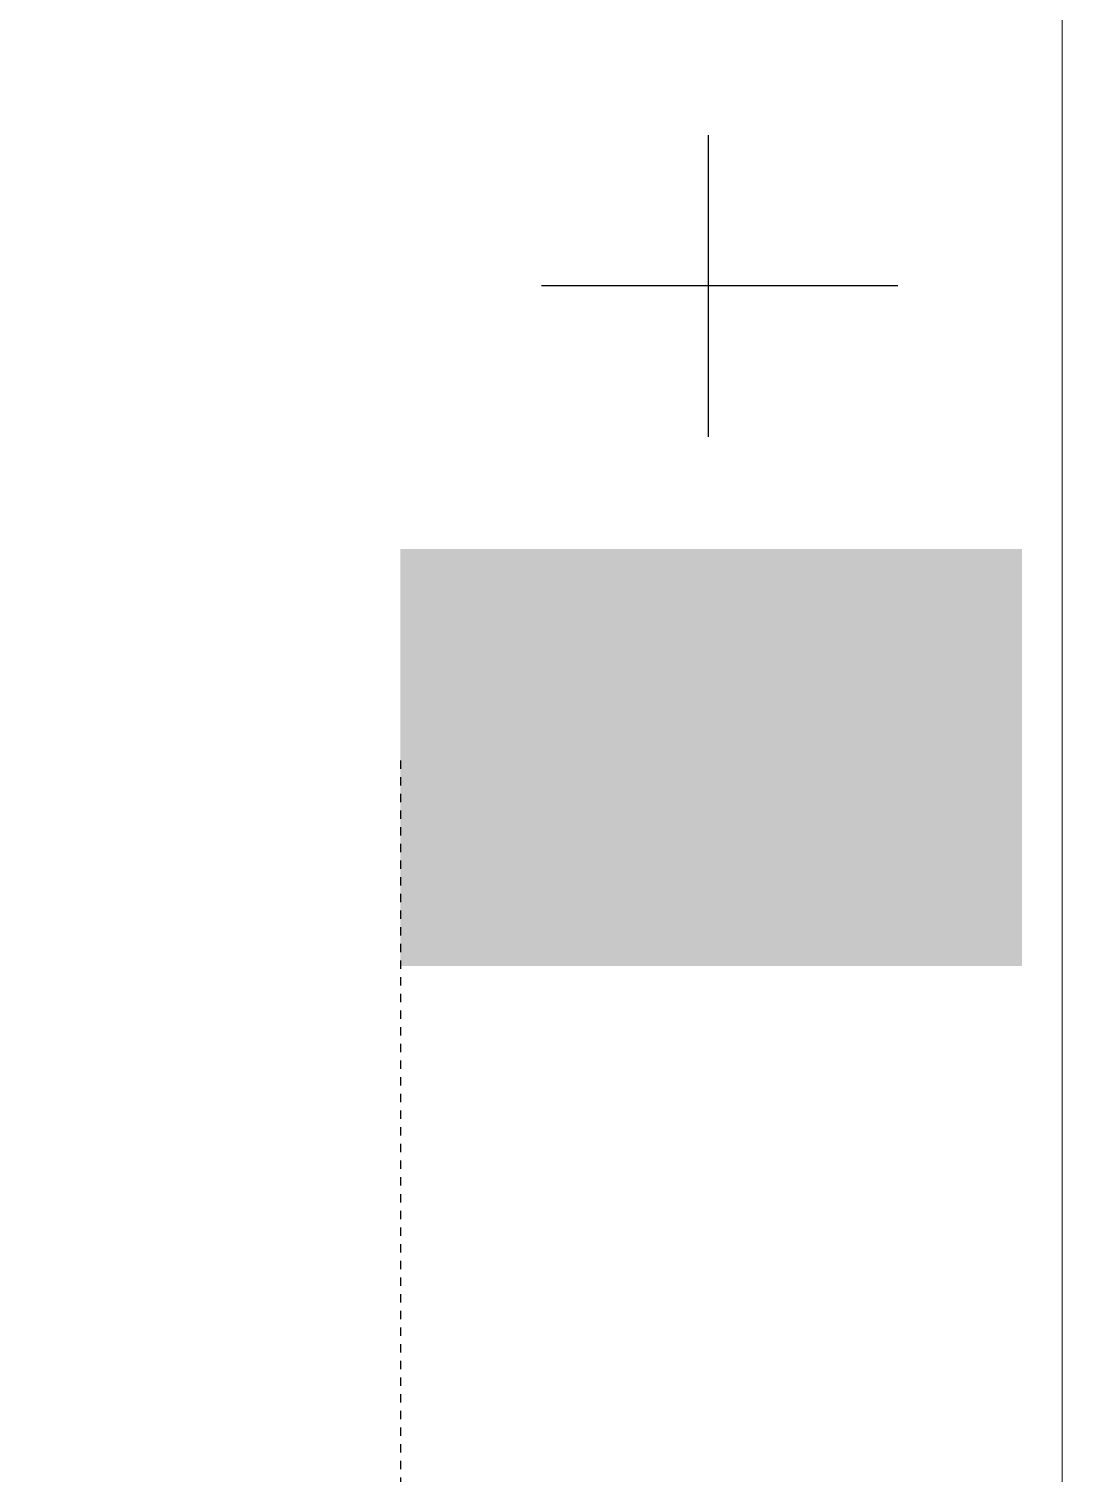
# Model space of a CAD drawing. Header units: feet. Extents: x -12372 to 90117, y -14865 to 4121.
# Drawn here: x 4722.32 to 4734.97, y 1398.59 to 1415.91 of the extents above; entities that cross this region are included whole.
import ezdxf

# ---------------------------------------------------------------- set-up
doc = ezdxf.new("R2010")
doc.units = ezdxf.units.FT
doc.header["$MEASUREMENT"] = 0
doc.linetypes.add('HIDDEN', pattern=[0.375, 0.25, -0.125])
for name, color, linetype in [('E-HARN-COMP', 8, 'Continuous'), ('E-TRUNK-CABLE-POS', 6, 'HIDDEN'), ('Polarity-Text', 7, 'Continuous')]:
    doc.layers.add(name, color=color, linetype=linetype)

# ---------------------------------------------------------------- blocks, each defined once
blk = doc.blocks.new('A$C47dfd34d')
at = {"lineweight": 5}
blk.add_lwpolyline([(1.963253, 0.006666), (1.963253, 0.40665), (2.154912, 0.40665), (2.154912, 0.006666)], close=True, dxfattribs=at)

msp = doc.modelspace()

# ---------------------------------------------------------------- linework, layer by layer
at = {"layer": 'E-HARN-COMP', "const_width": 5}
msp.add_lwpolyline([(4726.782, 1407.168), (4734.237, 1407.168)], dxfattribs=at)
at = {"layer": 'E-TRUNK-CABLE-POS', "ltscale": 0.1}
msp.add_lwpolyline([(4746.893, 1385.633), (4726.788, 1385.633), (4726.788, 1407.168)], dxfattribs=at)
at = {"layer": 'Polarity-Text'}
for p, q in [((4730.472, 1414.633), (4730.472, 1411.013)), ((4732.748, 1412.823), (4728.473, 1412.823))]:
    msp.add_line(p, q, dxfattribs=at)

# ---------------------------------------------------------------- block references
at = {"xscale": 194.318304, "yscale": 194.318304, "zscale": 194.318304}
msp.add_blockref('A$C47dfd34d', (4315.98, 1367.01), dxfattribs=at)

doc.saveas('drawing.dxf')
